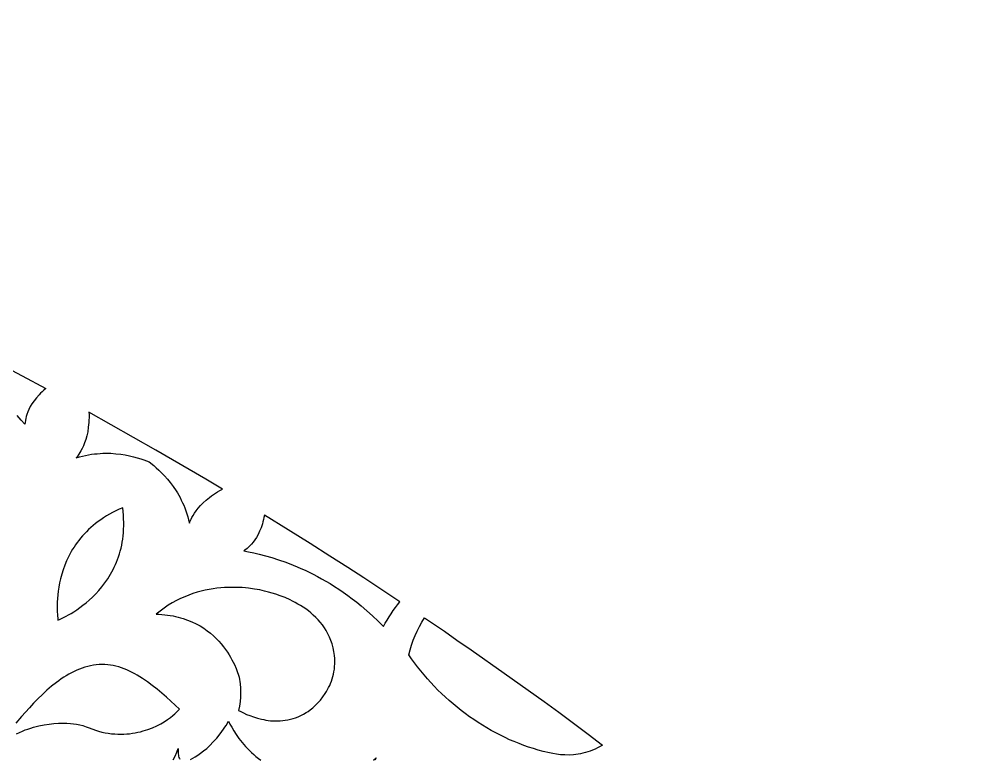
# Model space of a CAD drawing. Extents: x -570 to 570, y -570 to 570.
# Drawn here: x 225.3 to 327.7, y 382.5 to 461.7 of the extents above; entities that cross this region are included whole.
import ezdxf

# ---------------------------------------------------------------- set-up
doc = ezdxf.new("R2010")
doc.units = 0
doc.layers.add('LAYER_1', color=18, linetype='CONTINUOUS')
doc.layers.add('LAYER_2', color=174, linetype='CONTINUOUS')

msp = doc.modelspace()

# ---------------------------------------------------------------- linework, layer by layer
at = {"layer": 'LAYER_1'}
for points in [[(222.24, 425.29), (225.62, 423.5), (228.13, 422.15), (227.94, 421.99), (227.75, 421.82), (227.58, 421.66), (227.42, 421.49), (227.13, 421.16), (226.88, 420.84), (226.66, 420.52), (226.48, 420.22), (226.34, 419.92), (226.22, 419.65), (226.12, 419.39), (226.05, 419.15), (226, 418.94), (225.96, 418.76), (225.92, 418.48), (225.91, 418.35), (225.52, 418.78), (225.07, 419.26)], [(225.02, 385.24), (225.32, 385.38), (225.63, 385.52), (225.93, 385.64), (226.23, 385.74), (226.53, 385.84), (226.82, 385.93), (227.11, 386.01), (227.4, 386.08), (227.96, 386.19), (228.5, 386.27), (229.01, 386.33), (229.5, 386.36), (229.95, 386.36), (230.38, 386.36), (230.77, 386.33), (231.12, 386.3), (231.44, 386.26), (231.61, 386.23), (231.78, 386.19), (232.12, 386.1), (232.46, 385.99), (232.79, 385.87), (233.45, 385.62), (233.79, 385.51), (234.13, 385.42), (234.48, 385.34), (234.83, 385.28), (235.18, 385.24), (235.51, 385.21), (235.85, 385.19), (236.17, 385.19), (236.49, 385.2), (236.81, 385.21), (237.11, 385.24), (237.41, 385.28), (237.71, 385.33), (237.99, 385.39), (238.27, 385.45), (238.54, 385.53), (238.81, 385.61), (239.06, 385.69), (239.55, 385.88), (240.01, 386.08), (240.43, 386.3), (240.81, 386.52), (241.16, 386.75), (241.47, 386.97), (241.73, 387.18), (241.96, 387.38), (242.21, 387.62), (242.45, 387.88), (241.52, 388.73), (241.04, 389.16), (240.55, 389.58), (240.05, 390), (239.53, 390.41), (239.01, 390.8), (238.47, 391.16), (238.2, 391.33), (237.93, 391.5), (237.65, 391.65), (237.37, 391.8), (237.09, 391.94), (236.81, 392.06), (236.52, 392.18), (236.23, 392.28), (235.94, 392.38), (235.65, 392.46), (235.35, 392.52), (235.06, 392.57), (234.76, 392.61), (234.45, 392.63), (234.15, 392.64), (233.85, 392.63), (233.54, 392.6), (233.23, 392.56), (232.92, 392.51), (232.62, 392.44), (232.33, 392.35), (232.03, 392.26), (231.74, 392.15), (231.45, 392.03), (231.17, 391.9), (230.89, 391.76), (230.61, 391.61), (230.33, 391.44), (230.06, 391.27), (229.79, 391.1), (229.53, 390.91), (229.27, 390.72), (228.75, 390.31), (228.25, 389.88), (227.77, 389.43), (227.29, 388.97), (226.83, 388.5), (226.39, 388.02), (225.54, 387.07), (224.92, 386.35)], [(243.63, 382.49), (243.86, 382.61), (244.11, 382.75), (244.39, 382.93), (244.69, 383.14), (245.01, 383.39), (245.35, 383.67), (245.69, 383.99), (246.05, 384.36), (246.42, 384.76), (246.79, 385.22), (247.16, 385.72), (247.3, 385.92), (247.44, 386.13), (247.68, 386.57), (247.84, 386.26), (248.03, 385.92), (248.25, 385.54), (248.51, 385.15), (248.8, 384.73), (249.14, 384.31), (249.51, 383.88), (249.71, 383.66), (249.92, 383.44), (250.14, 383.23), (250.38, 383.01), (250.62, 382.81), (250.88, 382.6), (251.14, 382.4)], [(241.78, 382.44), (241.97, 382.85), (242.15, 383.25), (242.31, 383.66), (242.3, 383.52), (242.3, 383.32), (242.31, 383.08), (242.33, 382.96), (242.35, 382.83), (242.39, 382.71), (242.43, 382.6), (242.49, 382.5)], [(263.18, 382.4), (263.48, 382.65), (263.33, 382.42)]]:
    msp.add_lwpolyline(points, dxfattribs=at)
for points in [[(239.2, 414.31), (239.68, 413.92), (239.95, 413.69), (240.23, 413.43), (240.53, 413.14), (240.84, 412.82), (241.15, 412.47), (241.46, 412.09), (241.77, 411.67), (242.07, 411.23), (242.22, 410.99), (242.36, 410.74), (242.5, 410.49), (242.63, 410.22), (242.76, 409.95), (242.89, 409.67), (243.01, 409.38), (243.12, 409.07), (243.23, 408.76), (243.32, 408.44), (243.41, 408.11), (243.5, 407.77), (243.55, 407.91), (243.68, 408.19), (243.78, 408.38), (243.9, 408.59), (244.05, 408.83), (244.22, 409.08), (244.44, 409.35), (244.68, 409.64), (244.97, 409.93), (245.29, 410.22), (245.66, 410.52), (245.85, 410.67), (246.07, 410.81), (246.29, 410.96), (246.52, 411.1), (246.77, 411.25), (247.03, 411.39), (245.27, 412.45), (243.49, 413.5), (241.71, 414.53), (239.92, 415.56), (232.76, 419.64), (232.77, 419.34), (232.77, 419.06), (232.76, 418.78), (232.74, 418.51), (232.69, 418.01), (232.62, 417.54), (232.52, 417.11), (232.41, 416.72), (232.29, 416.36), (232.16, 416.04), (232.03, 415.76), (231.9, 415.51), (231.77, 415.3), (231.66, 415.12), (231.48, 414.87), (231.39, 414.75), (231.73, 414.85), (232.06, 414.93), (232.39, 415), (232.71, 415.07), (233.03, 415.12), (233.34, 415.16), (233.65, 415.19), (233.95, 415.21), (234.24, 415.23), (234.53, 415.24), (235.1, 415.23), (235.64, 415.19), (236.15, 415.13), (236.64, 415.06), (237.09, 414.97), (237.52, 414.86), (237.92, 414.75), (238.29, 414.64), (238.63, 414.52)], [(229.43, 397.38), (229.59, 397.45), (229.9, 397.6), (230.33, 397.81), (230.58, 397.95), (230.85, 398.11), (231.15, 398.29), (231.46, 398.5), (231.78, 398.72), (232.11, 398.97), (232.45, 399.24), (232.79, 399.53), (233.14, 399.85), (233.48, 400.19), (233.82, 400.56), (234.15, 400.95), (234.47, 401.37), (234.78, 401.82), (235.07, 402.29), (235.21, 402.54), (235.35, 402.79), (235.47, 403.05), (235.6, 403.32), (235.71, 403.59), (235.82, 403.88), (235.92, 404.17), (236.02, 404.46), (236.11, 404.76), (236.19, 405.08), (236.26, 405.39), (236.32, 405.72), (236.37, 406.05), (236.41, 406.4), (236.45, 406.74), (236.47, 407.1), (236.48, 407.47), (236.48, 407.84), (236.47, 408.22), (236.45, 408.61), (236.42, 409), (236.37, 409.41), (236, 409.25), (235.64, 409.08), (235.29, 408.9), (234.96, 408.72), (234.64, 408.53), (234.33, 408.33), (234.03, 408.13), (233.75, 407.93), (233.47, 407.72), (233.21, 407.51), (232.96, 407.29), (232.72, 407.07), (232.49, 406.84), (232.27, 406.62), (232.06, 406.39), (231.86, 406.15), (231.67, 405.92), (231.49, 405.68), (231.32, 405.44), (231.16, 405.2), (231.01, 404.96), (230.86, 404.71), (230.6, 404.22), (230.37, 403.73), (230.17, 403.25), (229.99, 402.76), (229.84, 402.29), (229.72, 401.82), (229.61, 401.36), (229.53, 400.92), (229.47, 400.49), (229.42, 400.08), (229.38, 399.69), (229.36, 399.32), (229.35, 398.98), (229.36, 398.37), (229.38, 397.89), (229.41, 397.56)], [(266.03, 399.35), (263.65, 400.92), (262.15, 401.9), (260.45, 403.01), (258.54, 404.24), (256.41, 405.59), (254.07, 407.06), (251.52, 408.63), (251.48, 408.38), (251.43, 408.14), (251.37, 407.9), (251.31, 407.68), (251.17, 407.26), (251.01, 406.89), (250.85, 406.54), (250.67, 406.24), (250.49, 405.96), (250.31, 405.72), (250.13, 405.51), (249.97, 405.33), (249.81, 405.18), (249.67, 405.06), (249.45, 404.88), (249.34, 404.81), (249.84, 404.7), (250.38, 404.58), (250.98, 404.44), (251.63, 404.27), (252.31, 404.07), (253.04, 403.84), (253.81, 403.58), (254.61, 403.27), (255.02, 403.1), (255.44, 402.92), (255.87, 402.72), (256.3, 402.52), (256.74, 402.3), (257.19, 402.07), (257.64, 401.82), (258.1, 401.56), (258.56, 401.29), (259.02, 401), (259.49, 400.69), (259.96, 400.37), (260.44, 400.03), (260.92, 399.67), (261.4, 399.3), (261.88, 398.91), (262.5, 398.38), (263.1, 397.83), (263.69, 397.27), (264.26, 396.7), (264.46, 397.05), (264.66, 397.39), (264.87, 397.73), (265.08, 398.07), (265.31, 398.4), (265.54, 398.72), (265.78, 399.04)], [(239.93, 398.02), (240.25, 398.01), (240.56, 397.99), (240.87, 397.96), (241.17, 397.93), (241.46, 397.88), (241.75, 397.83), (242.02, 397.78), (242.29, 397.71), (242.56, 397.64), (242.82, 397.56), (243.31, 397.39), (243.78, 397.2), (244.22, 396.99), (244.64, 396.76), (245.03, 396.51), (245.4, 396.25), (245.75, 395.98), (246.07, 395.71), (246.37, 395.42), (246.65, 395.13), (246.91, 394.84), (247.15, 394.54), (247.37, 394.25), (247.57, 393.96), (247.75, 393.68), (247.91, 393.41), (248.06, 393.14), (248.31, 392.65), (248.5, 392.23), (248.63, 391.88), (248.75, 391.51), (248.81, 391.28), (248.86, 391.04), (248.9, 390.81), (248.93, 390.57), (248.97, 390.1), (248.98, 389.62), (248.97, 389.14), (248.93, 388.67), (248.86, 388.19), (248.77, 387.73), (249.01, 387.6), (249.29, 387.46), (249.61, 387.31), (249.97, 387.17), (250.36, 387.03), (250.78, 386.9), (251.22, 386.78), (251.46, 386.74), (251.69, 386.69), (251.94, 386.66), (252.19, 386.63), (252.44, 386.61), (252.7, 386.6), (252.96, 386.6), (253.22, 386.62), (253.49, 386.64), (253.76, 386.68), (254.03, 386.72), (254.31, 386.79), (254.59, 386.86), (254.86, 386.95), (255.14, 387.06), (255.42, 387.19), (255.7, 387.33), (255.98, 387.49), (256.2, 387.63), (256.44, 387.8), (256.69, 388.01), (256.96, 388.25), (257.24, 388.53), (257.51, 388.84), (257.78, 389.18), (258.04, 389.55), (258.17, 389.75), (258.29, 389.96), (258.4, 390.17), (258.51, 390.39), (258.61, 390.62), (258.7, 390.86), (258.78, 391.1), (258.86, 391.35), (258.92, 391.61), (258.97, 391.87), (259.01, 392.14), (259.04, 392.42), (259.06, 392.7), (259.06, 392.99), (259.05, 393.29), (259.02, 393.59), (258.96, 394.03), (258.88, 394.44), (258.77, 394.84), (258.64, 395.22), (258.49, 395.58), (258.33, 395.93), (258.14, 396.26), (257.94, 396.57), (257.73, 396.87), (257.5, 397.16), (257.27, 397.43), (257.02, 397.68), (256.76, 397.93), (256.5, 398.16), (256.23, 398.37), (255.95, 398.58), (255.68, 398.77), (255.4, 398.95), (255.11, 399.11), (254.83, 399.27), (254.55, 399.41), (254.28, 399.55), (253.74, 399.79), (253.23, 399.99), (252.76, 400.15), (252.34, 400.28), (251.98, 400.38), (251.54, 400.5), (251.03, 400.61), (250.46, 400.71), (249.83, 400.79), (249.49, 400.83), (249.15, 400.86), (248.79, 400.88), (248.42, 400.89), (248.05, 400.89), (247.66, 400.89), (247.26, 400.87), (246.86, 400.84), (246.45, 400.8), (246.03, 400.74), (245.61, 400.67), (245.18, 400.58), (244.75, 400.48), (244.32, 400.36), (243.88, 400.22), (243.44, 400.07), (243, 399.89), (242.56, 399.69), (242.11, 399.47), (241.67, 399.23), (241.23, 398.97), (240.79, 398.68), (240.36, 398.36)], [(287.7, 384.02), (287.44, 383.86), (287.17, 383.72), (286.91, 383.59), (286.64, 383.48), (286.38, 383.38), (286.12, 383.29), (285.86, 383.21), (285.6, 383.15), (285.35, 383.09), (285.09, 383.05), (284.84, 383.01), (284.6, 382.99), (284.12, 382.96), (283.65, 382.97), (283.21, 382.99), (282.78, 383.04), (282.38, 383.11), (282.01, 383.18), (281.34, 383.34), (280.81, 383.49), (280.3, 383.64), (279.78, 383.81), (279.27, 383.99), (278.77, 384.18), (278.26, 384.39), (277.76, 384.6), (277.27, 384.83), (276.77, 385.07), (276.28, 385.32), (275.8, 385.59), (275.32, 385.86), (274.85, 386.15), (274.38, 386.44), (273.92, 386.75), (273.47, 387.06), (273.02, 387.39), (272.58, 387.72), (272.14, 388.07), (271.72, 388.42), (271.3, 388.78), (270.89, 389.15), (270.48, 389.53), (270.09, 389.91), (269.7, 390.31), (269.33, 390.71), (268.96, 391.11), (268.61, 391.53), (268.26, 391.95), (267.92, 392.38), (267.6, 392.81), (267.28, 393.25), (266.98, 393.69), (267.12, 394.21), (267.27, 394.72), (267.45, 395.23), (267.65, 395.73), (267.87, 396.22), (268.11, 396.7), (268.37, 397.17), (268.65, 397.63), (269.63, 396.98), (270.79, 396.19), (272.12, 395.26), (273.63, 394.21), (277.19, 391.71), (281.45, 388.69), (282.24, 388.12), (283.03, 387.54), (284.59, 386.37), (286.15, 385.2)]]:
    msp.add_lwpolyline(points, close=True, dxfattribs=at)
at = {"layer": 'LAYER_2'}
msp.add_lwpolyline([(0, 570, 0.414214), (-570, 0, 0.414214), (0, -570, 0.414214), (570, 0, 0.414214)], format="xyb", close=True, dxfattribs=at)

doc.saveas('drawing.dxf')
